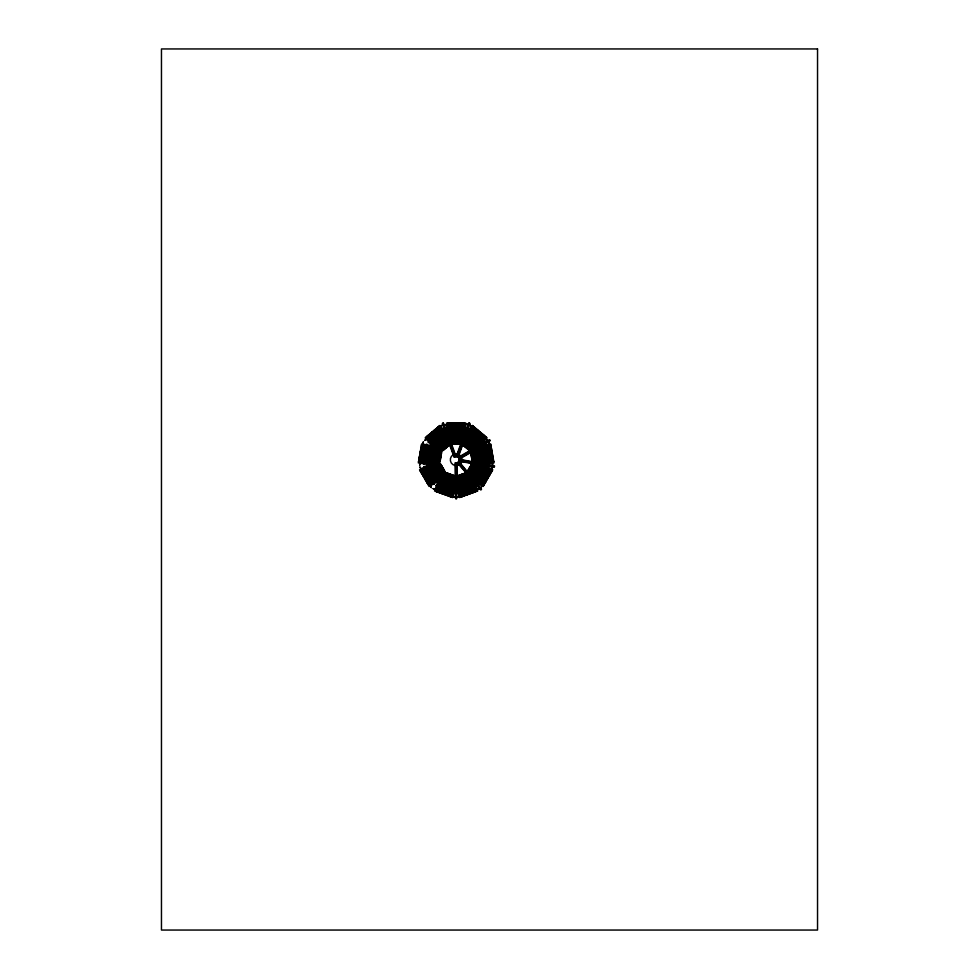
<?xml version="1.0" encoding="UTF-8"?>
<svg xmlns="http://www.w3.org/2000/svg" width="979" height="979" viewBox="0 0 979 979"><rect width="100%" height="100%" fill="white"/><g stroke="black" fill="none" stroke-linecap="round" stroke-linejoin="round"><path stroke-width="1.47" d="M428.704 463.361L431.592 446.987M429.181 463.446L432.069 447.073M439.559 461.513L441.431 451.343L420.994 447.733M439.632 461.55L439.436 462.663L445.212 472.722L427.236 483.1M471.364 462.994L471.56 461.904M472.478 463.202L472.673 462.1M484.666 465.857L485.033 463.789M485.792 466.041L486.147 463.985M487.738 465.906L459.004 461.317L459.359 459.261L487.946 464.792M489.463 466.212L489.659 465.098M493.159 466.861L493.355 465.747M435.618 491.348L440.183 478.829L438.029 481.362L434.554 490.968L452.653 497.552L455.651 489.329M435.777 491.409L440.489 478.462M436.842 491.801L442.618 475.929L440.464 478.462L428.533 485.339M436.989 491.85L442.912 475.561L445.053 473.028L438.054 492.241M438.213 492.29L445.298 472.796L446.363 473.187M439.277 492.682L446.522 472.808L455.162 475.953L447.795 495.778M439.424 492.743L446.657 472.857M440.489 493.122L447.721 473.249M440.636 493.183L447.88 473.31M441.7 493.563L448.945 473.689M441.859 493.624L449.092 473.75M442.924 494.016L450.156 474.13M443.071 494.065L450.303 474.191M456.667 456.679L461.329 443.903M461.39 445.127L461.782 444.062M466.065 432.363L469.369 423.222M461.525 445.176L461.917 444.111M462.051 423.05L462.051 443.499L463.202 440.391L474.35 427.113M463.348 423.05L463.348 439.938L464.499 436.83L473.359 426.281M486.257 437.099L477.679 447.305L480.567 445.665L487.114 437.821L472.367 425.449L465.796 433.269L464.646 436.377L464.646 423.05M466.2 432.412L469.516 423.283M444.136 494.456L451.38 474.582M457.719 457.058L462.369 444.282M444.295 494.505L451.527 474.631M445.359 494.897L452.592 475.023M445.506 494.958L452.739 475.072M446.571 495.337L453.803 475.464M446.73 495.398L453.962 475.513M449.006 496.231L455.602 478.119M449.165 496.28L455.651 478.437M450.23 496.671L455.663 481.741M450.377 496.72L455.676 482.182M451.588 497.161L455.676 485.462M472.355 463.789L467.105 472.71L485.07 483.088M474.436 479.918L482.757 465.527M474.864 480.163L483.173 465.759M464.658 436.377L473.224 426.171M463.373 439.938L474.228 427.003M462.076 443.499L475.219 427.835M475.341 427.945L462.002 443.83L450.401 443.805L450.401 423.05M462.871 444.564L476.21 428.667M476.332 428.778L462.626 444.882L469.663 450.793L483.271 434.603M463.605 445.702L477.201 429.5L463.728 445.812M464.597 446.534L478.193 430.332M464.719 446.644L478.315 430.442M465.71 447.476L479.306 431.274M466.579 448.198L480.175 431.996M466.702 448.309L480.297 432.106M467.57 449.031L481.166 432.828L467.693 449.141M468.562 449.863L482.28 433.77M469.553 450.695L483.149 434.492M484.14 435.325L470.801 451.221L472.869 462.639L493.294 459.041M491.274 447.562L471.144 451.111L484.262 435.435M471.119 451.099L474.007 449.447L485.254 436.267M491.054 446.277L474.423 449.214L477.287 447.562L486.122 436.989M445.555 434.199L432.816 444.882L445.861 434.566M465.392 471.658L466.261 470.936M465.723 472.013L466.579 471.303M466.457 472.881L467.301 472.172M474.081 482.757L475.684 481.411M474.827 483.614L476.418 482.28M476.43 483.051L483.136 486.453L492.767 469.761L485.18 465.392M476.406 484.776L457.34 462.786L458.931 461.439L477.275 484.042M477.519 486.11L478.388 485.388M479.93 488.986L480.799 488.252M428.398 464.67L419.55 469.785L429.181 486.465L438.029 481.362M420.113 470.764L431.666 464.095L418.522 461.77M420.199 470.899L432.131 464.022L435.386 463.446L420.762 471.89M420.848 472.025L435.851 463.361L439.118 462.786L421.411 473.004M421.496 473.151L439.461 462.773L419 459.053M422.145 474.264L440.391 463.569L444.98 471.535L426.673 482.121M422.708 475.256L441.027 464.67M422.793 475.39L441.113 464.817M423.356 476.369L441.676 465.796M423.442 476.516L441.749 465.931M424.078 477.63L442.398 467.056M458.539 457.731L470.312 450.94M469.639 452.041L470.556 451.356M481.362 445.139L489.757 440.269M481.423 445.261L489.843 440.403M424.653 478.621L442.973 468.035M459.09 458.698L470.862 451.894M424.727 478.755L443.046 468.182M425.302 479.734L443.622 469.161M425.375 479.881L443.695 469.296M426.024 480.995L444.27 470.287M426.599 481.986L444.907 471.401M427.321 483.247L445.029 473.016M427.884 484.226L442.9 475.561M428.618 485.486L440.158 478.817M442.741 424.556L443.805 424.164M444.013 428.08L445.078 427.688M444.613 429.72L445.2 432.742L447.17 432.02L445.678 429.328M445.261 431.506L446.326 431.115M450.303 445.347L451.356 444.968M456.226 476.724L457.291 476.332M465.955 473.175L467.02 472.796L474.117 492.29M457.328 476.406L465.967 473.261M457.205 486.955L472.833 481.276M457.377 487.42L472.992 481.729M482.011 445.408L490.626 443.891L493.979 462.859L483.92 464.633M477.703 447.317L490.822 445.004M477.287 447.562L490.858 445.164M474.007 449.447L491.079 446.448M491.299 447.721L470.875 451.319L462.002 443.83L461.892 423.05M471.07 452.433L491.495 448.835M470.703 452.665L491.531 448.994M470.899 453.779L491.727 450.107M470.923 453.938L491.752 450.267M471.119 455.064L491.947 451.38M471.144 455.223L491.984 451.539M471.34 456.336L492.204 452.824M431.666 464.095L428.386 464.658L418.327 462.883L421.668 443.915L431.739 445.69M471.572 457.609L492.4 453.938M471.597 457.768L492.425 454.097M471.792 458.882L492.621 455.211M471.817 459.041L492.657 455.37M472.049 460.314L492.878 456.642M470.666 452.518L472.27 461.586L493.073 457.756M472.27 461.586L493.098 457.927M474.631 462.492L493.33 459.2M476.92 463.41L493.526 460.314M482.892 463.508L493.746 461.586M483.565 463.544L493.783 461.745M464.462 433.354L447.844 433.354L464.462 433.844M455.602 475.304L456.716 475.304M455.602 476.443L456.716 476.443M455.1 488.9L457.205 488.9M455.125 490.038L457.205 490.038M455.59 491.935L455.125 462.834L457.205 462.834L456.716 491.935M421.472 445.029L434.603 447.342L431.739 445.665L425.167 437.846L439.926 425.461L446.497 433.281L447.623 436.401L439.057 426.183M421.447 445.188L435.019 447.574L437.882 449.239L427.028 436.279M421.251 446.302L438.286 449.471L441.162 451.123L421.031 447.574M420.799 448.859L441.627 452.543L440.036 461.598L419.196 457.939M420.774 449.018L441.602 452.69M420.578 450.132L441.407 453.803M420.554 450.291L441.382 453.962M420.346 451.405L441.186 455.076M420.321 451.564L441.15 455.235M420.126 452.677L440.954 456.349M420.101 452.836L440.929 456.508M459.286 459.738L494.517 465.955L494.322 467.069L459.09 460.84M471.45 462.516L472.588 462.577M484.862 464.768L494.407 466.591M419.905 453.95L440.734 457.634M419.869 454.109L440.709 457.793M419.673 455.235L440.513 458.906M419.648 455.394L440.477 459.065M419.453 456.508L440.281 460.179M419.428 456.667L440.256 460.338M419.232 457.78L440.06 461.452M418.975 459.212L439.106 462.761M418.779 460.338L435.851 463.348M418.547 461.611L432.118 463.997M468.5 424.164L469.565 424.556M467.228 427.688L468.292 428.08M466.628 429.328L465.135 432.02L467.105 432.742L467.693 429.72M465.98 431.115L467.044 431.506M460.938 444.968L461.978 445.347M455.039 476.345L456.104 476.724M446.351 473.261L455.002 476.418M439.473 481.276L454.929 487.42L439.314 481.729M481.937 464.817L492.192 470.752M481.387 464.695L492.119 470.887M476.92 463.422L491.556 471.866M476.455 463.348L491.47 472.013M474.142 463.495L490.907 472.992M490.259 474.117L471.927 463.544L467.326 471.511L485.645 482.109M471.854 463.679L490.173 474.252M471.291 464.658L489.61 475.231M471.205 464.792L489.524 475.378M470.642 465.784L488.876 476.492M469.993 466.897L488.313 477.471M469.908 467.044L488.227 477.617M469.345 468.023L487.664 478.596M469.271 468.158L487.579 478.743M468.696 469.149L486.93 479.857M468.048 470.263L486.367 480.836M467.974 470.409L486.294 480.983M467.399 471.388L485.719 481.962M468.549 473.726L484.997 483.222M471.915 476.981L484.421 484.201M470.936 476.602L484.348 484.348M483.785 485.327L471.854 478.437L469.724 475.904L475.329 491.85M472.159 478.804L483.699 485.474M466.75 434.199L479.49 444.882M466.445 434.566L479.184 445.249M438.935 426.293L447.795 436.842L448.92 439.95L438.066 427.015M437.943 427.125L449.08 440.403L450.218 443.511L437.075 427.847M436.952 427.958L450.291 443.842L441.48 451.233L428.141 435.337M436.083 428.68L449.667 444.894L442.618 450.805L429.01 434.615M435.961 428.79L449.557 444.992M435.092 429.512L448.688 445.714M434.97 429.622L448.566 445.824M434.101 430.344L447.697 446.546M433.978 430.454L447.574 446.657M446.705 447.379L433.11 431.176L446.583 447.489M458.564 461.758L481.558 489.157L480.689 489.892L457.707 462.467M466.2 471.621L466.934 472.478L466.102 471.707M474.925 482.047L481.191 489.476M474.827 482.133L481.068 489.573M432.118 432.008L445.714 448.211M431.996 432.118L445.592 448.321M444.723 449.043L431.127 432.84L444.601 449.153M430.136 433.673L443.732 449.875M430.001 433.783L443.609 449.985M428.019 435.447L441.162 451.111M427.15 436.169L438.298 449.447M426.159 437.013L435.019 447.562M488.497 440.44L489.059 441.419M485.241 442.312L485.817 443.291M483.736 443.181L480.86 444.282L481.913 446.106L484.299 444.16M482.084 444.136L482.659 445.115M469.333 451.503L469.896 452.482M429.548 465.527L437.87 479.918M429.132 465.759L437.442 480.163M474.778 482.733L477.764 490.956L459.665 497.552L456.667 489.316M472.649 480.212L476.7 491.348M472.306 479.747L476.553 491.397M467.778 474.387L474.264 492.229M473.053 492.67L465.808 472.808L457.156 475.953L464.376 495.827M465.661 472.857L472.906 492.731M464.45 473.298L471.841 493.122M463.385 473.689L470.618 493.563M463.226 473.738L470.471 493.612M462.161 474.13L469.406 494.003M450.964 443.903L455.614 456.679M462.015 474.179L469.247 494.065M442.936 423.222L446.265 432.351M450.377 444.123L450.891 445.139M449.912 444.282L454.574 457.071M460.95 474.57L468.035 494.505M459.738 475.011L466.971 494.884M459.579 475.072L466.812 494.946M458.515 475.451L465.747 495.337M458.368 475.513L465.6 495.386M456.728 478.119L463.312 496.218M456.667 478.437L463.165 496.28M456.667 481.729L462.1 496.659M456.655 482.17L461.953 496.72M456.642 485.462L460.889 497.099M456.679 486.025L460.73 497.161M480.713 446.987L483.602 463.361M480.236 447.073L483.124 463.446M465.771 433.269L465.771 423.05L446.51 423.05L446.51 433.269M464.474 423.05L464.474 436.83M463.189 423.05L463.189 440.391M460.754 423.05L460.742 444.209L451.539 444.209L451.686 423.05M460.595 423.05L460.595 444.209M459.457 423.05L459.457 444.209M459.298 423.05L459.298 444.209M458.172 423.05L458.172 444.209M458.001 423.05L458.001 444.209M456.875 423.05L456.875 444.209M456.703 423.05L456.703 444.209M456.716 462.834L456.716 498.617L455.59 498.617L455.602 462.834M456.238 475.304L456.238 476.443M456.214 488.9L456.238 498.617M456.092 475.304L456.092 476.443M456.067 488.9L456.067 498.617M455.578 423.05L455.578 444.209M455.419 423.05L455.419 444.209M454.28 423.05L454.28 444.209M454.121 423.05L454.121 444.209M452.983 423.05L452.983 444.209M452.824 423.05L452.824 444.209M450.23 423.05L450.23 443.499M449.104 423.05L449.104 440.391M448.933 423.05L448.933 439.938M447.807 423.05L447.807 436.83M461.709 458.001A5.825 5.825 0 0 1 460.46 463.691M459.298 464.67A5.825 5.825 0 0 1 450.413 460.779A5.825 5.825 0 0 1 457.401 454.072M458.833 454.586A5.825 5.825 0 0 1 461.06 456.618M423.271 442.006L419.673 465.16L423.271 442.006M426.82 444.258L423.76 464.389L426.82 444.258M436.377 449.704L434.603 462.529L436.377 449.704M433.122 488.607L454.966 497.075L433.122 488.607M435.961 485.498L454.929 492.926L435.961 485.498M442.973 477.03L454.978 481.913L442.973 477.03M460.864 443.732L456.214 456.508L458.172 457.23L462.822 444.442L460.864 443.732M468.904 423.063L463.667 437.466L464.731 437.858L469.969 423.442L468.904 423.063M477.348 464.523L471.291 475.978L477.348 464.523M488.178 466.493L478.413 484.36L488.178 466.493M492.278 467.167L480.983 487.689L492.278 467.167M470.03 425.106L487.664 440.526L470.03 425.106M468.647 429.022L483.932 442.484L468.647 429.022M464.841 439.351L474.436 448.039L464.841 439.351M442.373 425.021L424.739 440.452L442.373 425.021M443.646 429.022L428.361 442.484L443.646 429.022M447.464 439.351L437.87 448.039L447.464 439.351M419.967 467.056L431.262 487.591L419.967 467.056M424.14 466.493L433.893 484.372L424.14 466.493M434.957 464.523L441.015 475.978L434.957 464.523M470.067 450.511L458.294 457.315L459.335 459.114L471.107 452.322L470.067 450.511M489.512 439.84L476.235 447.513L476.81 448.492L490.087 440.831L489.512 439.84M443.401 423.063L442.337 423.442L447.574 437.858L448.639 437.466L443.401 423.063M451.417 443.744L449.459 444.454L454.109 457.23L456.067 456.52L451.417 443.744M469.32 477.03L457.328 481.913L469.32 477.03M476.357 485.498L457.389 492.914L476.357 485.498M479.061 488.656L457.217 497.124L479.061 488.656M489.059 442.129L492.645 465.282L489.059 442.129M485.486 444.246L488.545 464.376L485.486 444.246M475.929 449.704L477.703 462.529L475.929 449.704M817.538 48.95L161.462 48.95L161.462 930.05L817.538 930.05L817.538 48.95M467.925 424.299L444.503 424.776L467.925 424.299M466.322 428.178L445.971 428.667L466.322 428.178M462.626 438.543L449.679 439.02L462.626 438.543"/></g></svg>
